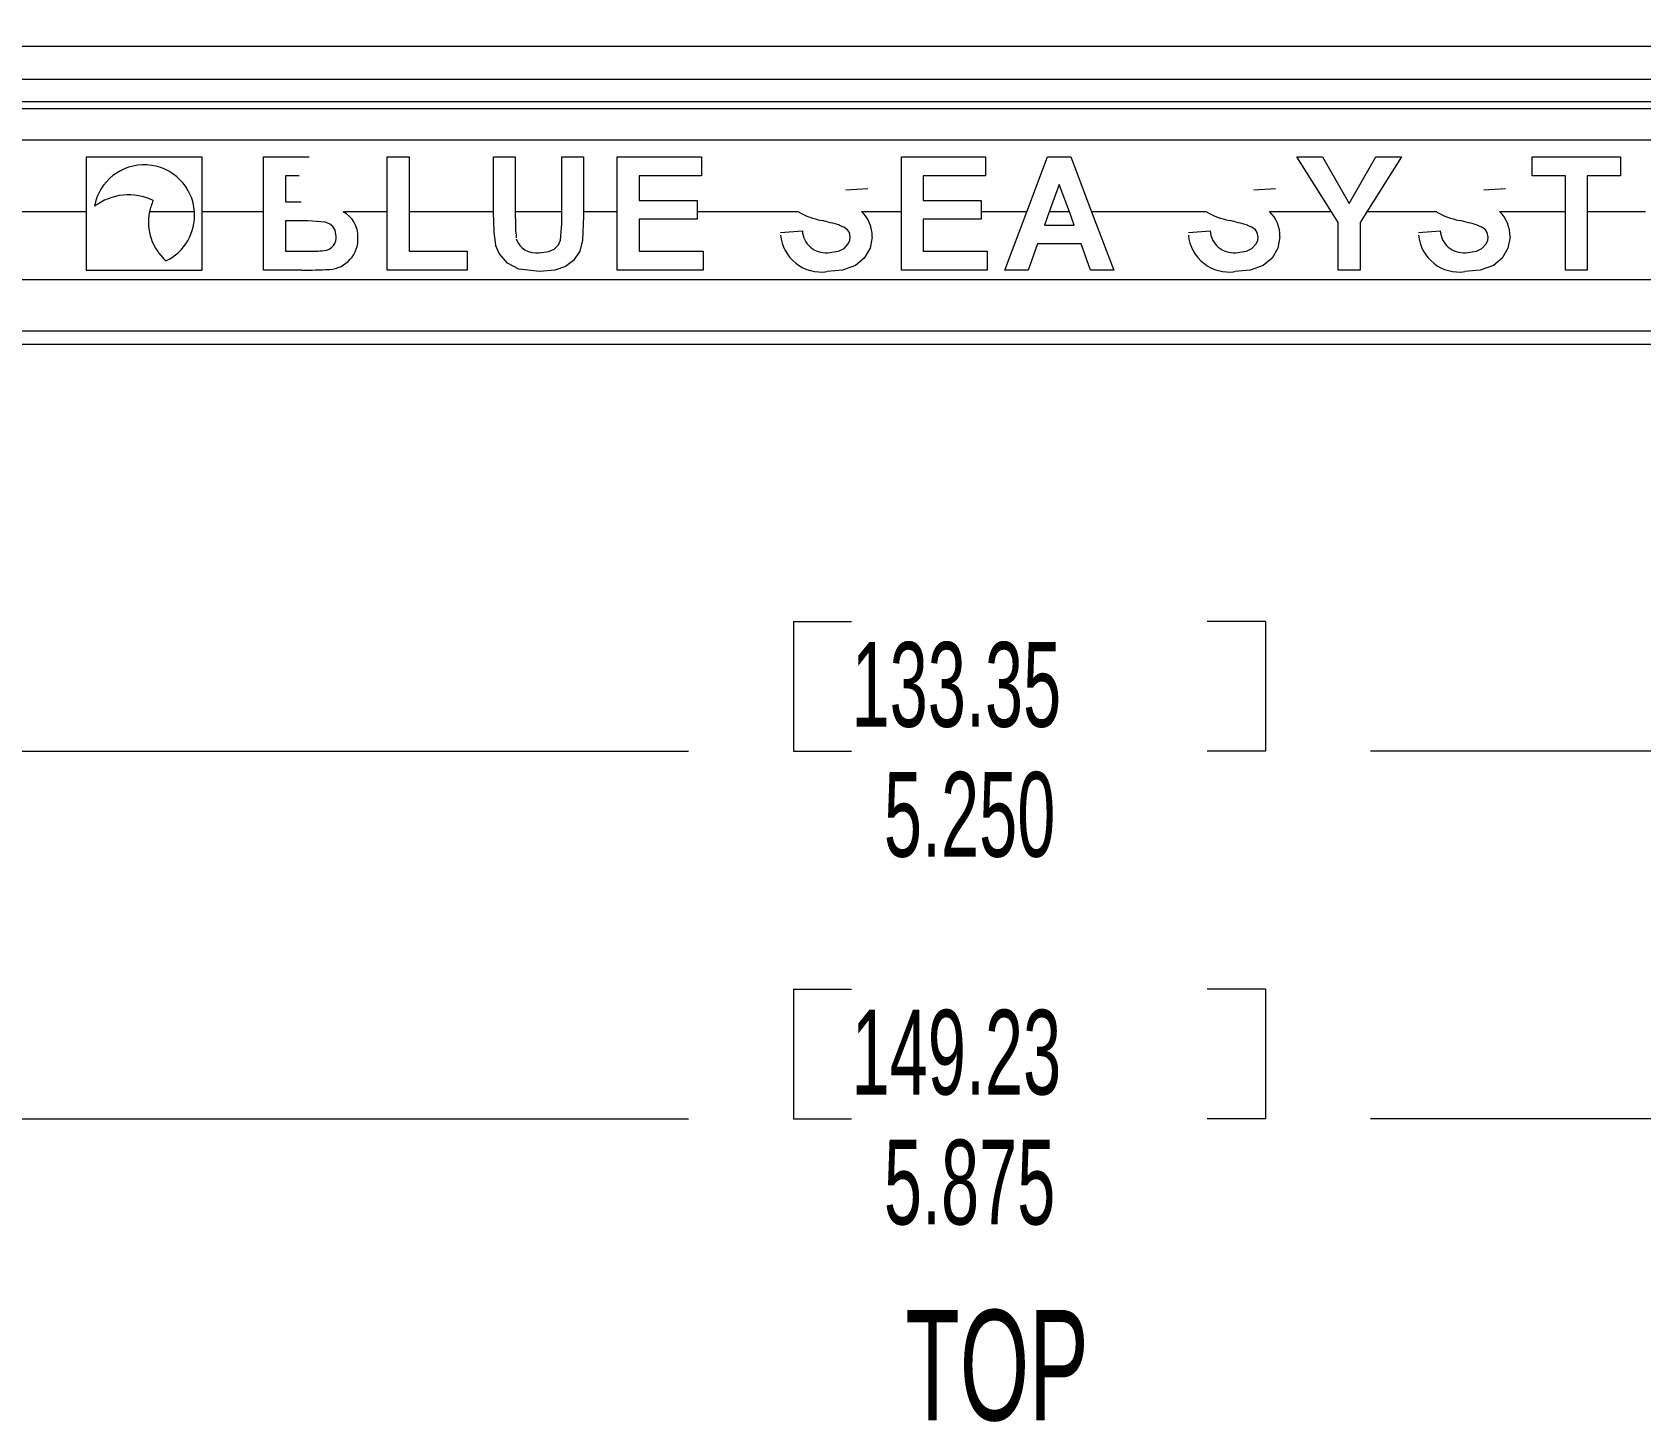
# Model space of a CAD drawing. Header units: inches. Extents: x 0.2 to 16.8, y 0.2 to 10.8.
# Drawn here: x 4.73 to 6.249, y 5.489 to 6.802 of the extents above; entities that cross this region are included whole.
import ezdxf

# ---------------------------------------------------------------- set-up
doc = ezdxf.new("R2010")
doc.units = ezdxf.units.IN
doc.header["$MEASUREMENT"] = 0
doc.styles.add('SLDTEXTSTYLE0', font='TXT', dxfattribs={"width": 0.605})
doc.dimstyles.new('SLDDIMSTYLE0', dxfattribs={"dimtxt": 0.08, "dimasz": 0.1, "dimexe": 0, "dimexo": 0.0625, "dimgap": 0.02, "dimtad": 0, "dimtih": 1, "dimtoh": 1, "dimdec": 3, "dimzin": 12, "dimdsep": 46, "dimtxsty": 'SLDTEXTSTYLE0', "dimsah": 1, "dimcen": 0.09, "dimadec": 0, "dimazin": 0, "dimtfac": 1, "dimtdec": 3, "dimtofl": 0, "dimtmove": 0, "dimatfit": 3, "dimfxl": 1, "dimtolj": 1, "dimtzin": 12, "dimarcsym": 0})
doc.dimstyles.new('SLDDIMSTYLE2', dxfattribs={"dimtxt": 0.08, "dimasz": 0.1, "dimexe": 0, "dimexo": 0.0625, "dimgap": 0.02, "dimtad": 0, "dimtih": 1, "dimtoh": 1, "dimdec": 3, "dimzin": 4, "dimdsep": 46, "dimtxsty": 'SLDTEXTSTYLE0', "dimsah": 1, "dimcen": 0.09, "dimadec": 0, "dimazin": 0, "dimtfac": 1, "dimtdec": 3, "dimtofl": 0, "dimtmove": 0, "dimatfit": 3, "dimfxl": 1, "dimtolj": 1, "dimtzin": 12, "dimarcsym": 0})

# ---------------------------------------------------------------- blocks, each defined once
blk = doc.blocks.new('*D8')
at = {"color": 7, "linetype": 'Continuous', "lineweight": 0}
for p, q in [((2.7342, 7.072), (2.7342, 5.7153)), ((8.6092, 7.072), (8.6092, 5.7153)), ((5.4487, 5.898), (5.4487, 5.7753)), ((5.4487, 5.898), (5.5037, 5.898)), ((5.8946, 5.898), (5.8397, 5.898)), ((5.8946, 5.898), (5.8946, 5.7753)), ((2.7342, 5.7753), (5.3496, 5.7753)), ((5.4487, 5.7753), (5.5037, 5.7753)), ((5.8946, 5.7753), (5.8397, 5.7753)), ((8.6092, 5.7753), (5.9937, 5.7753))]:
    blk.add_line(p, q, dxfattribs=at)
for points in [[(2.7342, 5.7753), (2.8342, 5.7453), (2.8342, 5.8053)], [(8.6092, 5.7753), (8.5092, 5.8053), (8.5092, 5.7453)]]:
    blk.add_solid(points, dxfattribs=at)
at = {"color": 7, "linetype": 'Continuous', "lineweight": 0, "char_height": 0.08, "attachment_point": 1, "style": 'SLDTEXTSTYLE0'}
for s, insert in [('{149.23}', (5.5037, 5.8784)), ('{5.875}', (5.5342, 5.7557))]:
    blk.add_mtext(s, dxfattribs=dict(at, insert=insert))
blk = doc.blocks.new('*D9')
at = {"color": 7, "linetype": 'Continuous', "lineweight": 0}
for p, q in [((3.0467, 7.072), (3.0467, 6.0626)), ((8.2967, 6.8846), (8.2967, 6.0626)), ((5.4487, 6.2453), (5.4487, 6.1226)), ((5.4487, 6.2453), (5.5037, 6.2453)), ((5.8946, 6.2453), (5.8397, 6.2453)), ((5.8946, 6.2453), (5.8946, 6.1226)), ((3.0467, 6.1226), (5.3496, 6.1226)), ((5.4487, 6.1226), (5.5037, 6.1226)), ((5.8946, 6.1226), (5.8397, 6.1226)), ((8.2967, 6.1226), (5.9937, 6.1226))]:
    blk.add_line(p, q, dxfattribs=at)
for points in [[(3.0467, 6.1226), (3.1467, 6.0926), (3.1467, 6.1526)], [(8.2967, 6.1226), (8.1967, 6.1526), (8.1967, 6.0926)]]:
    blk.add_solid(points, dxfattribs=at)
at = {"color": 7, "linetype": 'Continuous', "lineweight": 0, "char_height": 0.08, "attachment_point": 1, "style": 'SLDTEXTSTYLE0'}
for s, insert in [('{133.35}', (5.5037, 6.2257)), ('{5.250}', (5.5342, 6.103))]:
    blk.add_mtext(s, dxfattribs=dict(at, insert=insert))

msp = doc.modelspace()

# ---------------------------------------------------------------- linework, layer by layer
at = {"color": 7, "linetype": 'Continuous', "lineweight": 0}
for p, q in [((3.5821, 6.7885), (7.7613, 6.7885)), ((7.6717, 6.736), (3.6717, 6.736)), ((3.6717, 6.7296), (7.6717, 6.7296)), ((7.6717, 6.6996), (3.6717, 6.6996)), ((4.7807, 6.632), (3.6717, 6.632)), ((4.8831, 6.632), (4.8406, 6.632)), ((4.9483, 6.632), (4.8904, 6.632)), ((5.0652, 6.632), (5.0234, 6.632)), ((5.1656, 6.632), (5.0857, 6.632)), ((5.23, 6.632), (5.1861, 6.632)), ((5.2824, 6.632), (5.2506, 6.632)), ((5.454, 6.632), (5.3579, 6.632)), ((5.5508, 6.632), (5.5132, 6.632)), ((5.6692, 6.632), (5.6262, 6.632)), ((5.7094, 6.632), (5.6904, 6.632)), ((5.8392, 6.632), (5.7304, 6.632)), ((5.9571, 6.632), (5.8984, 6.632)), ((6.0565, 6.632), (5.9903, 6.632)), ((6.178, 6.632), (6.1157, 6.632)), ((6.2537, 6.632), (6.1985, 6.632)), ((3.6717, 6.5681), (7.6717, 6.5681)), ((7.6717, 6.5193), (3.6717, 6.5193))]:
    msp.add_line(p, q, dxfattribs=at)
at = {"color": 7, "linetype": 'Continuous', "lineweight": 15}
for p, q in [((7.6717, 6.757), (3.6717, 6.757)), ((4.8904, 6.6837), (4.7807, 6.6837)), ((4.7807, 6.6837), (4.7807, 6.632)), ((4.8904, 6.632), (4.8904, 6.6837)), ((4.9483, 6.684), (4.9914, 6.684)), ((4.9483, 6.632), (4.9483, 6.684)), ((5.0652, 6.684), (5.0857, 6.684)), ((5.0652, 6.632), (5.0652, 6.684)), ((5.0857, 6.684), (5.0857, 6.632)), ((5.1656, 6.684), (5.1861, 6.684)), ((5.1656, 6.632), (5.1656, 6.684)), ((5.1861, 6.684), (5.1861, 6.632)), ((5.23, 6.684), (5.2506, 6.684)), ((5.23, 6.632), (5.23, 6.684)), ((5.2506, 6.684), (5.2506, 6.632)), ((5.2824, 6.684), (5.362, 6.684)), ((5.2824, 6.632), (5.2824, 6.684)), ((5.362, 6.684), (5.362, 6.6662)), ((5.5508, 6.684), (5.6303, 6.684)), ((5.5508, 6.632), (5.5508, 6.684)), ((5.6303, 6.684), (5.6303, 6.6662)), ((5.6692, 6.632), (5.6889, 6.684)), ((5.6889, 6.684), (5.7107, 6.684)), ((5.7107, 6.684), (5.7304, 6.632)), ((5.9243, 6.684), (5.9484, 6.684)), ((5.9571, 6.632), (5.9243, 6.684)), ((5.9484, 6.684), (5.9737, 6.6399)), ((5.9737, 6.6399), (5.999, 6.684)), ((6.0231, 6.684), (5.9903, 6.632)), ((5.999, 6.684), (6.0231, 6.684)), ((6.1464, 6.684), (6.2301, 6.684)), ((6.1464, 6.6662), (6.1464, 6.684)), ((6.2301, 6.684), (6.2301, 6.6662)), ((4.9819, 6.6662), (4.9689, 6.6662)), ((4.9689, 6.6662), (4.9689, 6.6415)), ((5.303, 6.6662), (5.303, 6.6428)), ((5.362, 6.6662), (5.303, 6.6662)), ((5.5713, 6.6662), (5.5713, 6.6428)), ((5.6303, 6.6662), (5.5713, 6.6662)), ((5.6999, 6.6579), (5.6904, 6.632)), ((5.7094, 6.632), (5.6999, 6.6579)), ((6.178, 6.6662), (6.1464, 6.6662)), ((6.178, 6.632), (6.178, 6.6662)), ((6.1985, 6.6662), (6.1985, 6.632)), ((6.2301, 6.6662), (6.1985, 6.6662)), ((4.9689, 6.6415), (4.9837, 6.6415)), ((5.303, 6.6428), (5.3579, 6.6428)), ((5.3579, 6.6428), (5.3579, 6.632)), ((5.5189, 6.6538), (5.4984, 6.6525)), ((5.5713, 6.6428), (5.6262, 6.6428)), ((5.6262, 6.6428), (5.6262, 6.632)), ((5.9041, 6.6538), (5.8836, 6.6525)), ((6.1214, 6.6538), (6.1009, 6.6525)), ((4.7807, 6.632), (4.7807, 6.577)), ((4.8904, 6.577), (4.8904, 6.632)), ((4.9483, 6.577), (4.9483, 6.632)), ((5.0652, 6.577), (5.0652, 6.632)), ((5.0857, 6.632), (5.0857, 6.5948)), ((5.1656, 6.6272), (5.1656, 6.632)), ((5.1861, 6.632), (5.1861, 6.6259)), ((5.23, 6.6247), (5.23, 6.632)), ((5.2506, 6.632), (5.2506, 6.628)), ((5.2824, 6.577), (5.2824, 6.632)), ((5.303, 6.625), (5.303, 6.5948)), ((5.3579, 6.625), (5.303, 6.625)), ((5.3579, 6.632), (5.3579, 6.625)), ((5.5508, 6.577), (5.5508, 6.632)), ((5.5713, 6.625), (5.5713, 6.5948)), ((5.6262, 6.625), (5.5713, 6.625)), ((5.6262, 6.632), (5.6262, 6.625)), ((5.6484, 6.577), (5.6692, 6.632)), ((5.6904, 6.632), (5.6859, 6.6195)), ((5.7139, 6.6195), (5.7094, 6.632)), ((5.7304, 6.632), (5.7513, 6.577)), ((5.9634, 6.622), (5.9571, 6.632)), ((5.9903, 6.632), (5.984, 6.6219)), ((6.178, 6.577), (6.178, 6.632)), ((6.1985, 6.632), (6.1985, 6.577)), ((4.9689, 6.6236), (4.9689, 6.5948)), ((4.9872, 6.6236), (4.9689, 6.6236)), ((5.4366, 6.6127), (5.4572, 6.614)), ((5.6859, 6.6195), (5.7139, 6.6195)), ((5.8218, 6.6127), (5.8424, 6.614)), ((5.9634, 6.577), (5.9634, 6.622)), ((5.984, 6.6219), (5.984, 6.577)), ((6.0391, 6.6127), (6.0597, 6.614)), ((4.9689, 6.5948), (4.9899, 6.5948)), ((5.0857, 6.5948), (5.1406, 6.5948)), ((5.1406, 6.5948), (5.1406, 6.577)), ((5.303, 6.5948), (5.3634, 6.5948)), ((5.3634, 6.5948), (5.3634, 6.577)), ((5.5713, 6.5948), (5.6317, 6.5948)), ((5.6317, 6.5948), (5.6317, 6.577)), ((5.6794, 6.6017), (5.6704, 6.577)), ((5.7205, 6.6017), (5.6794, 6.6017)), ((5.7295, 6.577), (5.7205, 6.6017)), ((4.7807, 6.577), (4.8904, 6.577)), ((4.9845, 6.577), (4.9483, 6.577)), ((5.1406, 6.577), (5.0652, 6.577)), ((5.3634, 6.577), (5.2824, 6.577)), ((5.6317, 6.577), (5.5508, 6.577)), ((5.6704, 6.577), (5.6484, 6.577)), ((5.7513, 6.577), (5.7295, 6.577)), ((5.984, 6.577), (5.9634, 6.577)), ((6.1985, 6.577), (6.178, 6.577)), ((2.9072, 6.507), (8.4362, 6.507))]:
    msp.add_line(p, q, dxfattribs=at)
at = {"color": 7, "linetype": 'Continuous', "lineweight": 15, "flags": 128}
for points in [[(5.2087, 6.5935), (5.2176, 6.5945), (5.2228, 6.5969), (5.2268, 6.601), (5.2288, 6.6053), (5.23, 6.6208), (5.23, 6.6247)], [(5.2506, 6.628), (5.2496, 6.6054), (5.247, 6.595), (5.241, 6.586), (5.2334, 6.5805), (5.2233, 6.5769), (5.2094, 6.5756)], [(5.0169, 6.6089), (5.0158, 6.6147), (5.0137, 6.6181), (5.0105, 6.6207), (5.0065, 6.6224), (4.9902, 6.6236), (4.9872, 6.6236)], [(5.5025, 6.6082), (5.5016, 6.6125), (5.4999, 6.6151), (5.4965, 6.6176), (5.4924, 6.6193)], [(5.8877, 6.6082), (5.8868, 6.6125), (5.8851, 6.6151), (5.8817, 6.6176), (5.8776, 6.6193)], [(6.105, 6.6082), (6.1041, 6.6125), (6.1024, 6.6151), (6.099, 6.6176), (6.0949, 6.6193)], [(5.2094, 6.5756), (5.1893, 6.578), (5.1787, 6.5836), (5.1707, 6.5926), (5.1677, 6.6001)], [(5.5231, 6.6084), (5.5211, 6.5977), (5.5156, 6.5882), (5.5074, 6.5813), (5.495, 6.5769), (5.4805, 6.5756)], [(5.481, 6.5935), (5.4914, 6.5949), (5.4966, 6.5975), (5.5006, 6.6017), (5.5021, 6.6054), (5.5025, 6.6082)], [(5.9083, 6.6084), (5.9063, 6.5977), (5.9008, 6.5882), (5.8926, 6.5813), (5.8802, 6.5769), (5.8657, 6.5756)], [(5.8662, 6.5935), (5.8766, 6.5949), (5.8818, 6.5975), (5.8858, 6.6017), (5.8873, 6.6054), (5.8877, 6.6082)], [(6.1256, 6.6084), (6.1236, 6.5977), (6.1181, 6.5882), (6.1099, 6.5813), (6.0975, 6.5769), (6.083, 6.5756)], [(6.0835, 6.5935), (6.0939, 6.5949), (6.0991, 6.5975), (6.1031, 6.6017), (6.1046, 6.6054), (6.105, 6.6082)]]:
    msp.add_lwpolyline(points, dxfattribs=at)
at = {"color": 7, "linetype": 'Continuous', "lineweight": 15}
for centre, radius, start, end in [((4.8355, 6.6288), 0.0477, 3.8004, 169.7569), ((4.8208, 6.595), 0.0531, 63.9871, 127.2291), ((4.8885, 6.6224), 0.0489, 155.3728, 168.6654), ((4.8885, 6.6224), 0.0489, 168.6653, 228.4309), ((4.8355, 6.6288), 0.0477, 295.5249, 3.8006), ((5.0114, 6.609), 0.026, 357.7708, 62.5012), ((5.3126, 6.6244), 0.1471, 178.9447, 189.7527), ((5.3072, 6.6223), 0.1211, 178.295, 186.9476), ((5.4883, 6.6914), 0.0687, 239.9964, 258.8861), ((5.4912, 6.6093), 0.0319, 358.505, 46.2352), ((5.8735, 6.6914), 0.0687, 239.9964, 258.886), ((5.8764, 6.6093), 0.0319, 358.5049, 46.2353), ((6.0908, 6.6914), 0.0687, 239.9964, 258.886), ((6.0937, 6.6093), 0.0319, 358.5053, 46.2349), ((5.0043, 6.6081), 0.0127, 275.2258, 7.3896), ((5.475, 6.6138), 0.0386, 185.5666, 278.149), ((5.4792, 6.6154), 0.022, 183.4586, 274.8087), ((5.3798, 6.2281), 0.4072, 73.9378, 76.4646), ((5.8602, 6.6138), 0.0386, 185.5666, 278.149), ((5.8644, 6.6154), 0.022, 183.4586, 274.8087), ((5.765, 6.2281), 0.4072, 73.9378, 76.4647), ((6.0775, 6.6138), 0.0386, 185.5665, 278.1489), ((6.0817, 6.6154), 0.022, 183.4587, 274.8087), ((5.9823, 6.228), 0.4073, 73.9379, 76.4645), ((4.993, 6.7096), 0.1148, 268.4444, 276.2318), ((5.0085, 6.6065), 0.029, 273.8336, 3.0319), ((5.2056, 6.613), 0.0198, 199.2757, 279.0148), ((4.9848, 7.0604), 0.4834, 269.9621, 273.0376)]:
    msp.add_arc(centre, radius, start, end, dxfattribs=at)

# ---------------------------------------------------------------- texts
at = {"color": 7, "linetype": 'Continuous', "lineweight": 0, "insert": (5.5544, 5.5949), "char_height": 0.10417, "attachment_point": 1, "style": 'SLDTEXTSTYLE0'}
msp.add_mtext('{TOP}', dxfattribs=at)

# ---------------------------------------------------------------- dimensions: what is measured, and where the dimension line sits
at = {"color": 7, "linetype": 'Continuous', "lineweight": 0}
for base, p1, p2, dimstyle, picture, middle in [((2.7342, 5.7753), (8.6092, 7.132), (2.7342, 7.132), 'SLDDIMSTYLE0', '*D8', (5.6717, 5.7753)), ((8.2967, 6.1226), (3.0467, 7.132), (8.2967, 6.9446), 'SLDDIMSTYLE2', '*D9', (5.6717, 6.1226))]:
    dim = msp.add_linear_dim(base=base, p1=p1, p2=p2, dimstyle=dimstyle, override={"dimtxt": 0.08, "dimasz": 0.1, "dimexe": 0.06, "dimexo": 0.06, "dimgap": 0.06, "dimzin": 12, "dimtzin": 12}, dxfattribs=at)
    dim.commit()
    dim.dimension.update_dxf_attribs({"geometry": picture, "text_midpoint": middle, "dimtype": 160})

doc.saveas('drawing.dxf')
